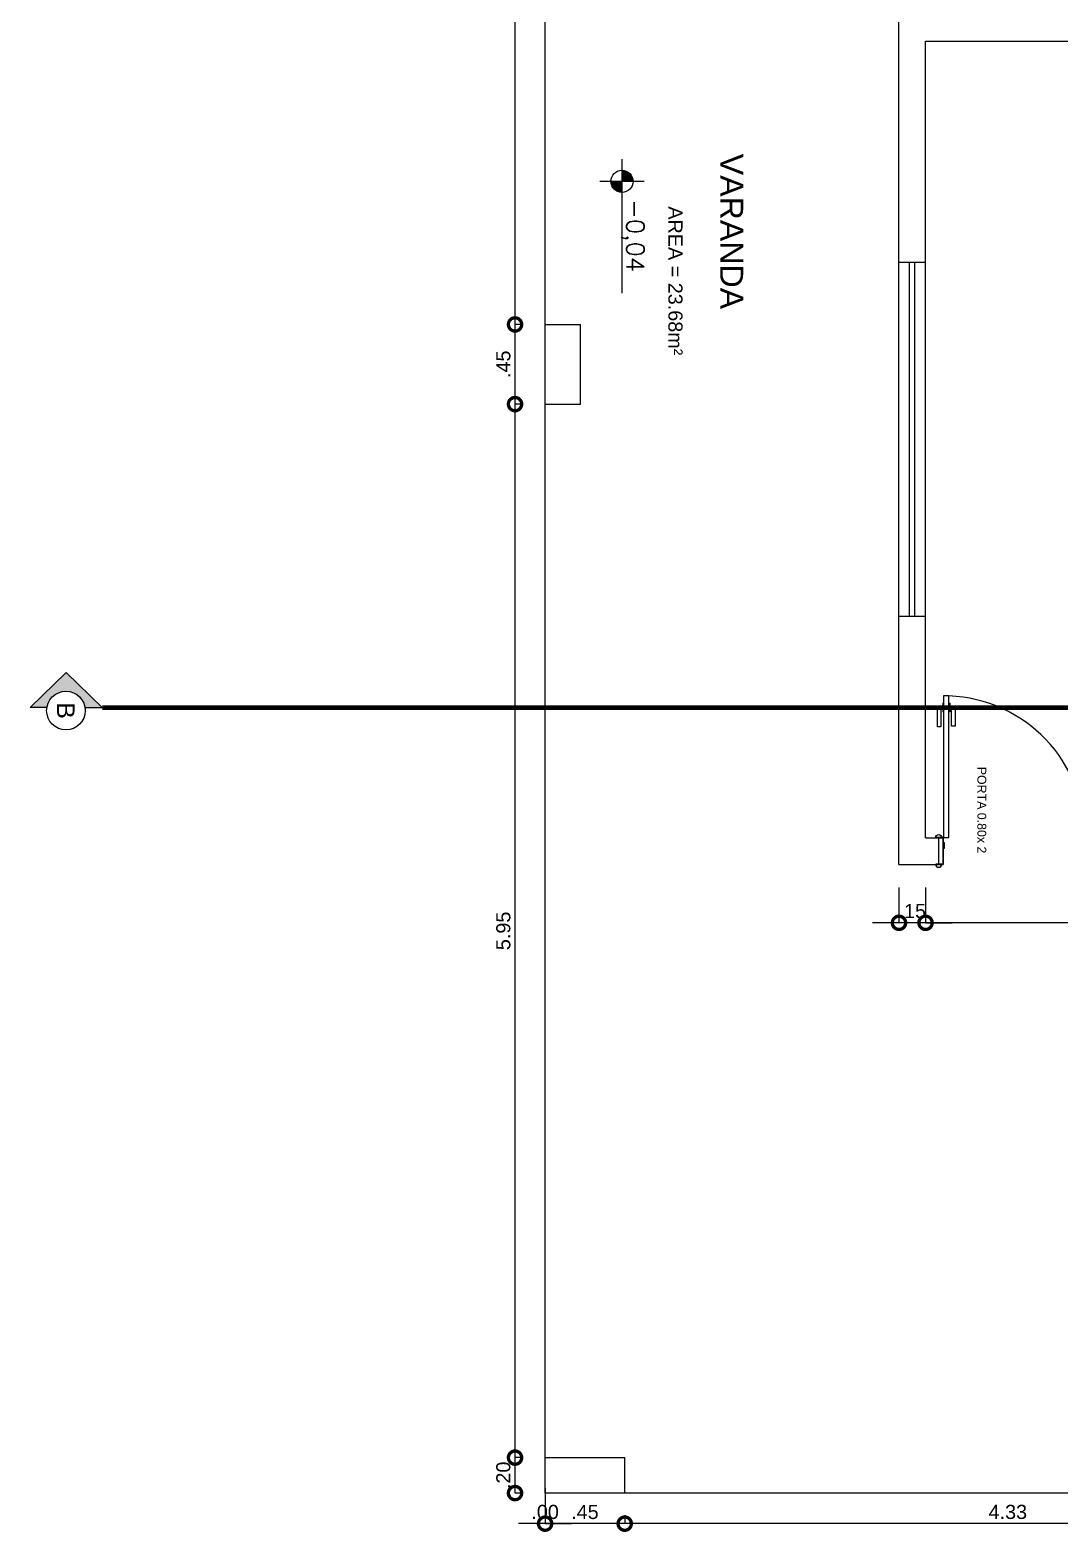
# Model space of a CAD drawing. Extents: x -39 to 242, y 20 to 69.
# Drawn here: x 168.2 to 174.02, y 19.51 to 27.99 of the extents above; entities that cross this region are included whole.
import ezdxf
from ezdxf.enums import TextEntityAlignment as Align

# ---------------------------------------------------------------- set-up
doc = ezdxf.new("R2010")
doc.units = 0
doc.header["$MEASUREMENT"] = 0
doc.header["$PDMODE"] = 34
doc.linetypes.add('DASHDOT', pattern=[18.5, 12, -3, 0.5, -3])
doc.layers.get('0').update_dxf_attribs({"linetype": 'CONTINUOUS'})
doc.layers.get('Defpoints').update_dxf_attribs({"linetype": 'CONTINUOUS'})
for name, color, linetype in [('A6', 6, 'CONTINUOUS'), ('CORTE', 5, 'CONTINUOUS'), ('Cotas', 1, 'CONTINUOUS'), ('Esquadrias', 2, 'CONTINUOUS'), ('PORTA', 1, 'CONTINUOUS'), ('Texto', 2, 'CONTINUOUS')]:
    doc.layers.add(name, color=color, linetype=linetype)
doc.styles.add('arial', font='arial.ttf')
doc.styles.add('R100-50', font='arial.ttf', dxfattribs={"height": 0.13})
doc.styles.add('R60', font='SIMPLEX.SHX', dxfattribs={"height": 0.16})
doc.styles.add('R60-50', font='arial.ttf', dxfattribs={"height": 0.08})
doc.styles.add('R80-25', font='arial.ttf', dxfattribs={"height": 0.05})
doc.dimstyles.new('1-50', dxfattribs={"dimtxt": 0.08, "dimasz": 0.15, "dimexe": 0, "dimexo": 0.125, "dimgap": 0.025, "dimtad": 1, "dimzin": 4, "dimdsep": 46, "dimtxsty": 'R60-50', "dimblk": 'DOTSMALL', "dimcen": 0, "dimclrd": 10, "dimclre": 10, "dimclrt": 2, "dimaunit": 1, "dimadec": 0, "dimazin": 1, "dimtfac": 1, "dimtix": 1, "dimtmove": 2, "dimatfit": 3, "dimldrblk": 'DOTSMALL', "dimfxl": 0.2, "dimfxlon": 1, "dimtolj": 1, "dimtzin": 0, "dimarcsym": 0})

# ---------------------------------------------------------------- blocks, each defined once
blk = doc.blocks.new('A$C2AA719D1')
at = {"layer": 'PORTA', "color": 3}
for points in [[(0.045, 0.9675), (0.045, 0.1675), (0.075, 0.1675), (0.075, 0.9675)], [(0.045, 0.0175), (0.045, 0.1075), (0.05, 0.1075), (0.05, 0.1375), (0.045, 0.1375), (0.045, 0.1675), (0.015, 0.1675), (0.015, 0.0175)], [(0.845, 0.0175), (0.845, 0.1075), (0.84, 0.1075), (0.84, 0.1375), (0.845, 0.1375), (0.845, 0.1675), (0.875, 0.1675), (0.875, 0.0175)]]:
    blk.add_lwpolyline(points, close=True, dxfattribs=at)
at = {"layer": 'PORTA', "color": 2}
for points in [[(0.04, 0.8925), (0.035, 0.8925, 0.414214), (0.03, 0.8875), (0.03, 0.7925), (0.01, 0.7925), (0.01, 0.8875, -0.414214), (0.035, 0.9125), (0.04, 0.9125)], [(0.08, 0.9125), (0.085, 0.9125, -0.414214), (0.11, 0.8875), (0.11, 0.7975), (0.09, 0.7975), (0.09, 0.8875, 0.414214), (0.085, 0.8925), (0.08, 0.8925)]]:
    blk.add_lwpolyline(points, format="xyb", dxfattribs=at)
for points in [[(0.045, 0.9275), (0.04, 0.9275), (0.04, 0.8775), (0.045, 0.8775)], [(0.075, 0.9275), (0.08, 0.9275), (0.08, 0.8775), (0.075, 0.8775)]]:
    blk.add_lwpolyline(points, dxfattribs=at)
at = {"layer": 'PORTA', "color": 3}
for points in [[(0, 0.1675, -1), (0.035, 0.1675)], [(0.89, 0.1675, 1), (0.855, 0.1675)], [(0, 0.0175, 1), (0.035, 0.0175)], [(0.89, 0.0175, -1), (0.855, 0.0175)]]:
    blk.add_lwpolyline(points, format="xyb", close=True, dxfattribs=at)
at = {"layer": 'PORTA', "color": 1}
blk.add_arc((0.044, 0.1671), 0.801, 0.02903, 87.78159, dxfattribs=at)
blk = doc.blocks.new('_DOTSMALL')
at = {"color": 0, "linetype": 'ByBlock', "const_width": 0.5}
blk.add_lwpolyline([(-0.0625, 0, 1), (0.0625, 0, 1)], format="xyb", close=True, dxfattribs=at)
blk = doc.blocks.new('*D211')
at = {"layer": 'Cotas', "color": 10, "lineweight": -2, "transparency": 16777216}
for p, q in [((171.563, 19.6007), (171.563, 19.5529)), ((175.893, 19.6007), (175.893, 19.5529)), ((175.893, 19.5529), (171.563, 19.5529))]:
    blk.add_line(p, q, dxfattribs=at)
at = {"layer": 'Defpoints', "color": 0, "transparency": 16777216}
for p in [(171.563, 19.7257), (175.893, 19.7257), (171.563, 19.5529)]:
    blk.add_point(p, dxfattribs=at)
at = {"layer": 'Cotas', "color": 10, "lineweight": -2, "transparency": 16777216, "xscale": 0.15, "yscale": 0.15, "zscale": 0.15, "rotation": 180}
blk.add_blockref('_DOTSMALL', (171.563, 19.5529), dxfattribs=at)
at = {"layer": 'Cotas', "color": 10, "lineweight": -2, "transparency": 16777216, "xscale": 0.15, "yscale": 0.15, "zscale": 0.15}
blk.add_blockref('_DOTSMALL', (175.893, 19.5529), dxfattribs=at)
at = {"layer": 'Cotas', "color": 2, "transparency": 16777216, "insert": (173.728, 19.6188), "char_height": 0.08, "attachment_point": 5, "style": 'R60-50'}
blk.add_mtext('\\A1;4.33', dxfattribs=at)
blk = doc.blocks.new('*D212')
at = {"layer": 'Cotas', "color": 10, "lineweight": -2, "transparency": 16777216}
for p, q in [((171.113, 19.6007), (171.113, 19.5529)), ((171.563, 19.6007), (171.563, 19.5529)), ((171.563, 19.5529), (171.113, 19.5529))]:
    blk.add_line(p, q, dxfattribs=at)
at = {"layer": 'Defpoints', "color": 0, "transparency": 16777216}
for p in [(171.113, 19.7257), (171.563, 19.7257), (171.113, 19.5529)]:
    blk.add_point(p, dxfattribs=at)
at = {"layer": 'Cotas', "color": 10, "lineweight": -2, "transparency": 16777216, "xscale": 0.15, "yscale": 0.15, "zscale": 0.15, "rotation": 180}
blk.add_blockref('_DOTSMALL', (171.113, 19.5529), dxfattribs=at)
at = {"layer": 'Cotas', "color": 10, "lineweight": -2, "transparency": 16777216, "xscale": 0.15, "yscale": 0.15, "zscale": 0.15}
blk.add_blockref('_DOTSMALL', (171.563, 19.5529), dxfattribs=at)
at = {"layer": 'Cotas', "color": 2, "transparency": 16777216, "insert": (171.338, 19.6186), "char_height": 0.08, "attachment_point": 5, "style": 'R60-50'}
blk.add_mtext('\\A1;.45', dxfattribs=at)
blk = doc.blocks.new('*D213')
at = {"layer": 'Cotas', "color": 10, "lineweight": -2, "transparency": 16777216}
for p, q in [((171.113, 19.7529), (171.113, 19.5529)), ((171.113, 19.6007), (171.113, 19.5529)), ((171.113, 19.5529), (170.963, 19.5529)), ((171.113, 19.5529), (171.263, 19.5529))]:
    blk.add_line(p, q, dxfattribs=at)
at = {"layer": 'Defpoints', "color": 0, "transparency": 16777216}
for p in [(171.113, 32.285), (171.113, 19.7257), (171.113, 19.5529)]:
    blk.add_point(p, dxfattribs=at)
at = {"layer": 'Cotas', "color": 10, "lineweight": -2, "transparency": 16777216, "xscale": 0.15, "yscale": 0.15, "zscale": 0.15}
blk.add_blockref('_DOTSMALL', (171.113, 19.5529), dxfattribs=at)
at = {"layer": 'Cotas', "color": 10, "lineweight": -2, "transparency": 16777216, "xscale": 0.15, "yscale": 0.15, "zscale": 0.15, "rotation": 180}
blk.add_blockref('_DOTSMALL', (171.113, 19.5529), dxfattribs=at)
at = {"layer": 'Cotas', "color": 2, "transparency": 16777216, "insert": (171.113, 19.6187), "char_height": 0.08, "attachment_point": 5, "style": 'R60-50'}
blk.add_mtext('\\A1;.00', dxfattribs=at)
blk = doc.blocks.new('*D214')
at = {"layer": 'Cotas', "color": 10, "lineweight": -2, "transparency": 16777216}
for p, q in [((170.988, 19.9257), (170.9432, 19.9257)), ((170.9432, 19.7257), (170.9432, 19.9257)), ((170.988, 19.7257), (170.9432, 19.7257))]:
    blk.add_line(p, q, dxfattribs=at)
at = {"layer": 'Defpoints', "color": 0, "transparency": 16777216}
for p in [(170.9432, 19.9257), (171.113, 19.9257), (171.113, 19.7257)]:
    blk.add_point(p, dxfattribs=at)
at = {"layer": 'Cotas', "color": 10, "lineweight": -2, "transparency": 16777216, "xscale": 0.15, "yscale": 0.15, "zscale": 0.15}
for p, rotation in [((170.9432, 19.9257), 90), ((170.9432, 19.7257), 270)]:
    blk.add_blockref('_DOTSMALL', p, dxfattribs=dict(at, rotation=rotation))
at = {"layer": 'Cotas', "color": 2, "transparency": 16777216, "insert": (170.8773, 19.8257), "char_height": 0.08, "attachment_point": 5, "rotation": 90, "style": 'R60-50'}
blk.add_mtext('\\A1;.20', dxfattribs=at)
blk = doc.blocks.new('*D215')
at = {"layer": 'Cotas', "color": 10, "lineweight": -2, "transparency": 16777216}
for p, q in [((170.988, 25.8757), (170.9432, 25.8757)), ((170.9432, 19.9257), (170.9432, 25.8757)), ((170.988, 19.9257), (170.9432, 19.9257))]:
    blk.add_line(p, q, dxfattribs=at)
at = {"layer": 'Defpoints', "color": 0, "transparency": 16777216}
for p in [(170.9432, 25.8757), (171.113, 25.8757), (171.113, 19.9257)]:
    blk.add_point(p, dxfattribs=at)
at = {"layer": 'Cotas', "color": 10, "lineweight": -2, "transparency": 16777216, "xscale": 0.15, "yscale": 0.15, "zscale": 0.15}
for p, rotation in [((170.9432, 25.8757), 90), ((170.9432, 19.9257), 270)]:
    blk.add_blockref('_DOTSMALL', p, dxfattribs=dict(at, rotation=rotation))
at = {"layer": 'Cotas', "color": 2, "transparency": 16777216, "insert": (170.8773, 22.9007), "char_height": 0.08, "attachment_point": 5, "rotation": 90, "style": 'R60-50'}
blk.add_mtext('\\A1;5.95', dxfattribs=at)
blk = doc.blocks.new('*D216')
at = {"layer": 'Cotas', "color": 10, "lineweight": -2, "transparency": 16777216}
for p, q in [((170.988, 26.3257), (170.9432, 26.3257)), ((170.9432, 25.8757), (170.9432, 26.3257)), ((170.988, 25.8757), (170.9432, 25.8757))]:
    blk.add_line(p, q, dxfattribs=at)
at = {"layer": 'Defpoints', "color": 0, "transparency": 16777216}
for p in [(170.9432, 26.3257), (171.113, 26.3257), (171.113, 25.8757)]:
    blk.add_point(p, dxfattribs=at)
at = {"layer": 'Cotas', "color": 10, "lineweight": -2, "transparency": 16777216, "xscale": 0.15, "yscale": 0.15, "zscale": 0.15}
for p, rotation in [((170.9432, 26.3257), 90), ((170.9432, 25.8757), 270)]:
    blk.add_blockref('_DOTSMALL', p, dxfattribs=dict(at, rotation=rotation))
at = {"layer": 'Cotas', "color": 2, "transparency": 16777216, "insert": (170.8775, 26.1007), "char_height": 0.08, "attachment_point": 5, "rotation": 90, "style": 'R60-50'}
blk.add_mtext('\\A1;.45', dxfattribs=at)
blk = doc.blocks.new('*D217')
at = {"layer": 'Cotas', "color": 10, "lineweight": -2, "transparency": 16777216}
for p, q in [((170.988, 32.2757), (170.9432, 32.2757)), ((170.9432, 26.3257), (170.9432, 32.2757)), ((170.988, 26.3257), (170.9432, 26.3257))]:
    blk.add_line(p, q, dxfattribs=at)
at = {"layer": 'Defpoints', "color": 0, "transparency": 16777216}
for p in [(170.9432, 32.2757), (171.113, 32.2757), (171.113, 26.3257)]:
    blk.add_point(p, dxfattribs=at)
at = {"layer": 'Cotas', "color": 10, "lineweight": -2, "transparency": 16777216, "xscale": 0.15, "yscale": 0.15, "zscale": 0.15}
for p, rotation in [((170.9432, 32.2757), 90), ((170.9432, 26.3257), 270)]:
    blk.add_blockref('_DOTSMALL', p, dxfattribs=dict(at, rotation=rotation))
at = {"layer": 'Cotas', "color": 2, "transparency": 16777216, "insert": (170.8773, 29.3007), "char_height": 0.08, "attachment_point": 5, "rotation": 90, "style": 'R60-50'}
blk.add_mtext('\\A1;5.95', dxfattribs=at)
blk = doc.blocks.new('P-c-niv')
at = {"color": 3}
for p, q in [((0.236, 0.424), (0.236, 0.024)), ((0.036, 0.224), (1.245, 0.224))]:
    blk.add_line(p, q, dxfattribs=at)
at = {"color": 2}
for p, q in [((0.153, 0.28), (0.236, 0.28)), ((0.161, 0.29), (0.236, 0.29)), ((0.171, 0.3), (0.236, 0.3)), ((0.185, 0.31), (0.236, 0.31)), ((0.208, 0.32), (0.236, 0.32)), ((0.137, 0.23), (0.236, 0.23)), ((0.138, 0.24), (0.236, 0.24)), ((0.14, 0.25), (0.236, 0.25)), ((0.143, 0.26), (0.236, 0.26)), ((0.148, 0.27), (0.236, 0.27)), ((0.336, 0.218), (0.236, 0.218)), ((0.335, 0.208), (0.236, 0.208)), ((0.333, 0.198), (0.236, 0.198)), ((0.33, 0.188), (0.236, 0.188)), ((0.325, 0.178), (0.236, 0.178)), ((0.319, 0.168), (0.236, 0.168)), ((0.311, 0.158), (0.236, 0.158)), ((0.301, 0.148), (0.236, 0.148)), ((0.287, 0.138), (0.236, 0.138)), ((0.264, 0.128), (0.236, 0.128))]:
    blk.add_line(p, q, dxfattribs=at)
at = {"color": 3}
blk.add_circle((0.236, 0.224), 0.1, dxfattribs=at)
at = {"color": 2, "style": 'R60', "flags": 8}
blk.add_attdef('COTA', (0.397, 0.266), '', height=0.16, dxfattribs=at)
blk = doc.blocks.new('*D193')
at = {"layer": 'Cotas', "color": 10, "lineweight": -2, "transparency": 16777216}
for p, q in [((173.113, 23.1463), (173.113, 22.9463)), ((173.263, 23.1463), (173.263, 22.9463)), ((173.113, 22.9463), (172.963, 22.9463)), ((173.263, 22.9463), (173.113, 22.9463)), ((173.263, 22.9463), (173.413, 22.9463))]:
    blk.add_line(p, q, dxfattribs=at)
at = {"layer": 'Defpoints', "color": 0, "transparency": 16777216}
for p in [(173.263, 23.4257), (173.113, 23.2757), (173.113, 22.9463)]:
    blk.add_point(p, dxfattribs=at)
at = {"layer": 'Cotas', "color": 10, "lineweight": -2, "transparency": 16777216, "xscale": 0.15, "yscale": 0.15, "zscale": 0.15}
blk.add_blockref('_DOTSMALL', (173.113, 22.9463), dxfattribs=at)
at = {"layer": 'Cotas', "color": 10, "lineweight": -2, "transparency": 16777216, "xscale": 0.15, "yscale": 0.15, "zscale": 0.15, "rotation": 180}
blk.add_blockref('_DOTSMALL', (173.263, 22.9463), dxfattribs=at)
at = {"layer": 'Cotas', "color": 2, "transparency": 16777216, "insert": (173.188, 23.0122), "char_height": 0.08, "attachment_point": 5, "style": 'R60-50'}
blk.add_mtext('\\A1;.15', dxfattribs=at)
blk = doc.blocks.new('*D194')
at = {"layer": 'Cotas', "color": 10, "lineweight": -2, "transparency": 16777216}
for p, q in [((173.263, 23.1463), (173.263, 22.9463)), ((177.663, 23.1463), (177.663, 22.9463)), ((177.663, 22.9463), (173.263, 22.9463))]:
    blk.add_line(p, q, dxfattribs=at)
at = {"layer": 'Defpoints', "color": 0, "transparency": 16777216}
for p in [(173.263, 23.4257), (177.663, 23.4257), (173.263, 22.9463)]:
    blk.add_point(p, dxfattribs=at)
at = {"layer": 'Cotas', "color": 10, "lineweight": -2, "transparency": 16777216, "xscale": 0.15, "yscale": 0.15, "zscale": 0.15, "rotation": 180}
blk.add_blockref('_DOTSMALL', (173.263, 22.9463), dxfattribs=at)
at = {"layer": 'Cotas', "color": 10, "lineweight": -2, "transparency": 16777216, "xscale": 0.15, "yscale": 0.15, "zscale": 0.15}
blk.add_blockref('_DOTSMALL', (177.663, 22.9463), dxfattribs=at)
at = {"layer": 'Cotas', "color": 2, "transparency": 16777216, "insert": (175.463, 23.0122), "char_height": 0.08, "attachment_point": 5, "style": 'R60-50'}
blk.add_mtext('\\A1;4.40', dxfattribs=at)

msp = doc.modelspace()

# ---------------------------------------------------------------- hatches: boundary and pattern name
at = {"layer": 'Texto'}
h = msp.add_hatch(color=253, dxfattribs=at)
h.dxf.hatch_style = 1
h.paths.add_polyline_path([(168.2023, 24.1615), (168.2974, 24.1615, -0.370622), (168.4054, 24.2543, -0.370622), (168.5134, 24.1615), (168.6104, 24.1615), (168.4069, 24.3608)])

# ---------------------------------------------------------------- linework, layer by layer
at = {"layer": 'A6'}
for p, q in [((171.113, 19.7257), (171.113, 32.7257)), ((173.113, 26.6757), (173.113, 29.3257)), ((173.263, 27.9257), (177.813, 27.9257)), ((173.263, 26.6757), (173.263, 27.9257)), ((173.263, 26.6757), (173.113, 26.6757)), ((171.113, 26.3257), (171.313, 26.3257)), ((171.313, 25.8757), (171.313, 26.3257)), ((171.113, 25.8757), (171.313, 25.8757)), ((173.113, 23.2757), (173.113, 24.6757)), ((173.263, 24.6757), (173.113, 24.6757)), ((173.263, 23.4257), (173.263, 24.6757)), ((173.263, 23.4257), (173.363, 23.4257)), ((173.363, 23.2757), (173.363, 23.4257)), ((173.113, 23.2757), (173.363, 23.2757)), ((171.113, 19.9257), (171.313, 19.9257)), ((171.113, 19.9257), (171.563, 19.9257)), ((171.563, 19.7257), (171.563, 19.9257)), ((181.588, 19.7257), (171.113, 19.7257))]:
    msp.add_line(p, q, dxfattribs=at)
at = {"layer": 'CORTE', "linetype": 'DASHDOT', "ltscale": 0.1, "const_width": 0.025}
msp.add_lwpolyline([(184.8346, 24.1615), (168.6104, 24.1615)], dxfattribs=at)
at = {"layer": 'Esquadrias'}
for p, q in [((173.113, 24.6757), (173.113, 26.6757)), ((173.263, 24.6757), (173.263, 26.6757))]:
    msp.add_line(p, q, dxfattribs=at)
at = {"layer": 'Esquadrias', "color": 3}
for p, q in [((173.173, 24.6757), (173.173, 26.6757)), ((173.203, 24.6757), (173.203, 26.6757))]:
    msp.add_line(p, q, dxfattribs=at)
at = {"layer": 'Texto', "color": 3}
for p, q in [((168.2023, 24.1615), (168.4069, 24.3608)), ((168.6104, 24.1615), (168.4069, 24.3608)), ((168.2974, 24.1615), (168.2023, 24.1615)), ((168.5133, 24.1615), (168.6104, 24.1615))]:
    msp.add_line(p, q, dxfattribs=at)
at = {"layer": 'Texto', "color": 2}
msp.add_circle((168.4054, 24.145), 0.1092, dxfattribs=at)

# ---------------------------------------------------------------- block references
at = {"color": 5}
msp.add_blockref('A$C2AA719D1', (173.3203, 23.2601), dxfattribs=at)
at = {"layer": 'Cotas'}
ref = msp.add_blockref('P-c-niv', (171.4075, 27.2812), dxfattribs=dict(at, xscale=0.625, yscale=0.625, zscale=0.625, rotation=270))
ref.add_attrib('COTA', '-0,04', (171.5737, 27.033), dxfattribs={"layer": '0', "color": 2, "height": 0.1, "rotation": 270, "style": 'R60'})

# ---------------------------------------------------------------- texts
at = {"layer": 'Texto', "color": 10, "style": 'arial'}
msp.add_text('B', height=0.1, rotation=270, dxfattribs=at).set_placement((168.3544, 24.1447), align=Align.CENTER)
at = {"layer": 'Texto', "attachment_point": 1, "rotation": 270}
for s, insert, char_height, width, style in [('VARANDA', (172.2326, 27.2899), 0.13, 2.050291, 'R100-50'), ('AREA = 23.68m²', (171.8897, 26.9928), 0.08, 1.102199, 'R60-50'), ('PORTA 0.80x 2', (173.606, 23.8276), 0.05, 1.102199, 'R80-25')]:
    msp.add_mtext(s, dxfattribs=dict(at, insert=insert, char_height=char_height, width=width, style=style))

# ---------------------------------------------------------------- dimensions: what is measured, and where the dimension line sits
at = {"layer": 'Cotas'}
for base, p1, p2, picture, middle in [((170.9432, 32.2757), (171.113, 26.3257), (171.113, 32.2757), '*D217', (170.8773, 29.3007)), ((170.9432, 26.3257), (171.113, 25.8757), (171.113, 26.3257), '*D216', (170.8775, 26.1007)), ((170.9432, 25.8757), (171.113, 19.9257), (171.113, 25.8757), '*D215', (170.8773, 22.9007)), ((170.9432, 19.9257), (171.113, 19.7257), (171.113, 19.9257), '*D214', (170.8773, 19.8257))]:
    dim = msp.add_linear_dim(base=base, p1=p1, p2=p2, angle=270, dimstyle='1-50', dxfattribs=at)
    dim.commit()
    dim.dimension.update_dxf_attribs({"geometry": picture, "text_midpoint": middle})
for base, p1, p2, picture, middle in [((171.1129572601, 19.5528974798), (171.1129572601, 19.7256649842), (171.1129572601, 32.2850399842), '*D213', (171.1129572601, 19.6187433188)), ((173.113, 22.9463), (173.263, 23.4257), (173.113, 23.2757), '*D193', (173.188, 23.0122)), ((173.263, 22.9463), (177.663, 23.4257), (173.263, 23.4257), '*D194', (175.463, 23.0122)), ((171.113, 19.5529), (171.563, 19.7257), (171.113, 19.7257), '*D212', (171.338, 19.6186)), ((171.563, 19.5529), (175.893, 19.7257), (171.563, 19.7257), '*D211', (173.728, 19.6188))]:
    dim = msp.add_linear_dim(base=base, p1=p1, p2=p2, dimstyle='1-50', dxfattribs=at)
    dim.commit()
    dim.dimension.update_dxf_attribs({"geometry": picture, "text_midpoint": middle})

doc.saveas('drawing.dxf')
